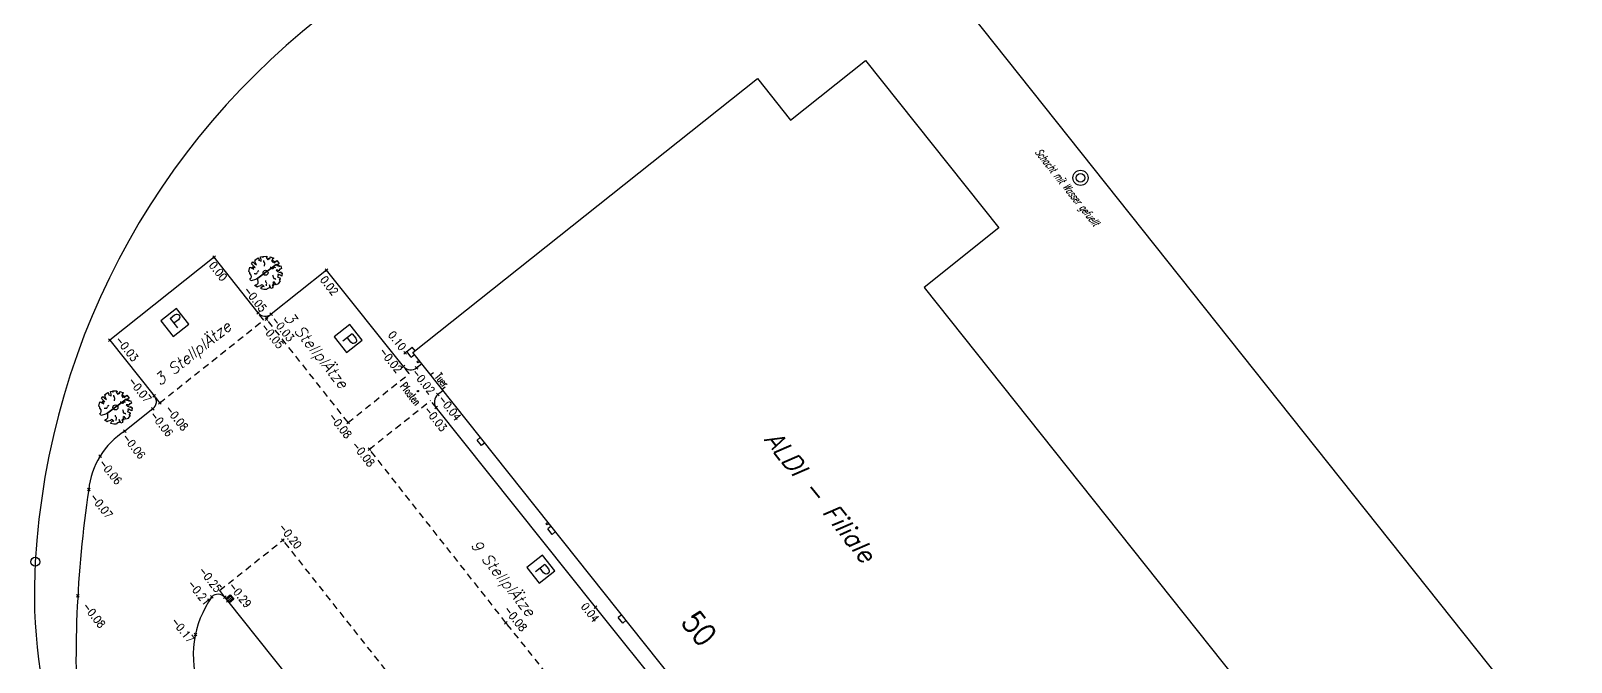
# Model space of a CAD drawing. Extents: x 3463485 to 3463732, y 5485922 to 5486179.
# Drawn here: x 3463547.7 to 3463634.3, y 5486080.2 to 5486115.7 of the extents above; entities that cross this region are included whole.
import ezdxf

# ---------------------------------------------------------------- set-up
doc = ezdxf.new("R2010")
doc.units = 0
doc.linetypes.add('AUSGEZOGEN', pattern=[0])
doc.linetypes.add('GESTRICHELT1', pattern=[0.625, 0.375, -0.25])
for name, color, linetype in [('22', 2, 'AUSGEZOGEN'), ('AUFNAHME_270513', 2, 'AUSGEZOGEN'), ('GEBÄUDE_BESCHRIEB', 2, 'AUSGEZOGEN'), ('GRENZEN_FLURST_NR', 2, 'AUSGEZOGEN')]:
    doc.layers.add(name, color=color, linetype=linetype)
doc.styles.get("Standard").update_dxf_attribs({"font": 'ROMANS'})

msp = doc.modelspace()

# ---------------------------------------------------------------- linework, layer by layer
at = {"layer": '22', "color": 5}
for p, q in [((3463555.85302, 5486100.11064), (3463554.97257, 5486099.41034)), ((3463556.55333, 5486099.23019), (3463555.85302, 5486100.11064)), ((3463554.97257, 5486099.41034), (3463555.67288, 5486098.52988)), ((3463555.67288, 5486098.52988), (3463556.55333, 5486099.23019))]:
    msp.add_line(p, q, dxfattribs=at)
at = {"layer": 'AUFNAHME_270513', "color": 1}
for p, q in [((3463557.98069, 5486103.00908, 0.003), (3463552.11532, 5486098.32209, -0.026)), ((3463557.90569, 5486102.93408), (3463558.05569, 5486103.08408)), ((3463558.05569, 5486102.93408), (3463557.90569, 5486103.08408)), ((3463560.45172, 5486099.86223, -0.045), (3463557.98069, 5486103.00908, 0.003)), ((3463560.07582, 5486102.62353), (3463560.16192, 5486102.73851)), ((3463560.21602, 5486102.49631), (3463560.07582, 5486102.62353)), ((3463560.16192, 5486102.73851), (3463560.24802, 5486102.64904)), ((3463560.27806, 5486102.42774), (3463560.21602, 5486102.49631)), ((3463560.24802, 5486102.64904), (3463560.36652, 5486102.56361)), ((3463560.25764, 5486102.83312), (3463560.44839, 5486102.95955)), ((3463560.30397, 5486102.77402), (3463560.25764, 5486102.83312)), ((3463560.26733, 5486102.7636), (3463560.30397, 5486102.77402)), ((3463560.36652, 5486102.56361), (3463560.26733, 5486102.7636)), ((3463560.44839, 5486102.95955), (3463560.50274, 5486102.87317)), ((3463560.50274, 5486102.87317), (3463560.47316, 5486102.84683)), ((3463560.47316, 5486102.84683), (3463560.51045, 5486102.80818)), ((3463560.51045, 5486102.80818), (3463560.56631, 5486102.82266)), ((3463560.56631, 5486102.82266), (3463560.60632, 5486102.77119)), ((3463560.58422, 5486103.01455), (3463560.67557, 5486103.03848)), ((3463560.63078, 5486102.85928), (3463560.58422, 5486103.01455)), ((3463560.60632, 5486102.77119), (3463560.62947, 5486102.77463)), ((3463560.62947, 5486102.77463), (3463560.63078, 5486102.85928)), ((3463560.67557, 5486103.03848), (3463560.69649, 5486103.00139)), ((3463560.69649, 5486103.00139), (3463560.70239, 5486103.02043)), ((3463560.70239, 5486103.02043), (3463560.72313, 5486102.98358)), ((3463560.72053, 5486103.04672), (3463560.94956, 5486103.05461)), ((3463560.73189, 5486103.01925), (3463560.72053, 5486103.04672)), ((3463560.72313, 5486102.98358), (3463560.73189, 5486103.01925)), ((3463560.96182, 5486103.00451), (3463560.91112, 5486102.99648)), ((3463560.91112, 5486102.99648), (3463560.93951, 5486102.92313)), ((3463560.93951, 5486102.92313), (3463560.99306, 5486102.84874)), ((3463560.94956, 5486103.05461), (3463560.96182, 5486103.00451)), ((3463560.99306, 5486102.84874), (3463561.06591, 5486102.94365)), ((3463561.06591, 5486102.94365), (3463561.10132, 5486102.88619)), ((3463561.10132, 5486102.88619), (3463561.12137, 5486103.02311)), ((3463561.12137, 5486103.02311), (3463561.32752, 5486102.9374)), ((3463561.23891, 5486102.84479), (3463561.20838, 5486102.77216)), ((3463561.20838, 5486102.77216), (3463561.26929, 5486102.75011)), ((3463561.28133, 5486102.80086), (3463561.23891, 5486102.84479)), ((3463561.27916, 5486102.92361), (3463561.25036, 5486102.8904)), ((3463561.25036, 5486102.8904), (3463561.28133, 5486102.80086)), ((3463561.26929, 5486102.75011), (3463561.27252, 5486102.67781)), ((3463561.27252, 5486102.67781), (3463561.33502, 5486102.73219)), ((3463561.32752, 5486102.9374), (3463561.27916, 5486102.92361)), ((3463561.33502, 5486102.73219), (3463561.37443, 5486102.79442)), ((3463561.35672, 5486102.6802), (3463561.5017, 5486102.81081)), ((3463561.39295, 5486102.75113), (3463561.35672, 5486102.6802)), ((3463561.37443, 5486102.79442), (3463561.39295, 5486102.75113)), ((3463561.53541, 5486102.56809), (3463561.47379, 5486102.57929)), ((3463561.47379, 5486102.57929), (3463561.50303, 5486102.56136)), ((3463561.50303, 5486102.56136), (3463561.49458, 5486102.52844)), ((3463561.49458, 5486102.52844), (3463561.64086, 5486102.5222)), ((3463561.5017, 5486102.81081), (3463561.64104, 5486102.64982)), ((3463561.53999, 5486102.60667), (3463561.53541, 5486102.56809)), ((3463561.57813, 5486102.5846), (3463561.53999, 5486102.60667)), ((3463561.64104, 5486102.64982), (3463561.57813, 5486102.5846)), ((3463561.64086, 5486102.5222), (3463561.61465, 5486102.47515)), ((3463561.61465, 5486102.47515), (3463561.72124, 5486102.50722)), ((3463561.72124, 5486102.50722), (3463561.77429, 5486102.3572)), ((3463559.93253, 5486102.19484), (3463559.98344, 5486102.43389)), ((3463559.98756, 5486102.14427), (3463559.93253, 5486102.19484)), ((3463559.98344, 5486102.43389), (3463560.09351, 5486102.37267)), ((3463559.99224, 5486102.07562), (3463559.98756, 5486102.14427)), ((3463559.99171, 5486101.78519), (3463560.05039, 5486101.81741)), ((3463560.05063, 5486101.66), (3463559.99171, 5486101.78519)), ((3463560.06002, 5486101.98728), (3463559.99224, 5486102.07562)), ((3463560.05039, 5486101.81741), (3463560.07044, 5486101.89574)), ((3463560.32958, 5486101.7425), (3463560.05063, 5486101.66)), ((3463560.07044, 5486101.89574), (3463560.06002, 5486101.98728)), ((3463560.09351, 5486102.37267), (3463560.21279, 5486102.32154)), ((3463560.21279, 5486102.32154), (3463560.12488, 5486102.465)), ((3463560.12488, 5486102.465), (3463560.27806, 5486102.42774)), ((3463560.432, 5486101.82396), (3463560.32958, 5486101.7425)), ((3463560.44553, 5486101.54024), (3463560.432, 5486101.82396)), ((3463564.30415, 5486102.27349, 0.019), (3463561.18101, 5486099.79193)), ((3463561.56651, 5486102.27152), (3463561.46692, 5486102.26967)), ((3463561.46692, 5486102.26967), (3463561.541, 5486102.20006)), ((3463561.541, 5486102.20006), (3463561.6877, 5486102.13956)), ((3463561.58671, 5486101.94257), (3463561.54273, 5486101.92256)), ((3463561.54273, 5486101.92256), (3463561.55633, 5486101.87722)), ((3463561.55633, 5486101.87722), (3463561.67472, 5486101.83663)), ((3463561.61256, 5486102.02302), (3463561.56175, 5486102.0163)), ((3463561.56175, 5486102.0163), (3463561.58671, 5486101.94257)), ((3463561.62725, 5486102.23124), (3463561.56651, 5486102.27152)), ((3463561.68865, 5486101.66913), (3463561.57295, 5486101.50376)), ((3463561.68473, 5486101.97935), (3463561.61256, 5486102.02302)), ((3463561.65329, 5486102.32557), (3463561.62725, 5486102.23124)), ((3463561.69274, 5486101.73866), (3463561.63829, 5486101.73653)), ((3463561.63829, 5486101.73653), (3463561.64459, 5486101.70037)), ((3463561.64459, 5486101.70037), (3463561.68865, 5486101.66913)), ((3463561.70896, 5486102.32618), (3463561.65329, 5486102.32557)), ((3463561.67472, 5486101.83663), (3463561.69884, 5486101.79218)), ((3463561.7855, 5486101.93249), (3463561.68473, 5486101.97935)), ((3463561.6877, 5486102.13956), (3463561.72638, 5486102.17407)), ((3463561.69884, 5486101.79218), (3463561.69274, 5486101.73866)), ((3463561.77429, 5486102.3572), (3463561.70896, 5486102.32618)), ((3463561.72638, 5486102.17407), (3463561.74724, 5486102.10706)), ((3463561.74724, 5486102.10706), (3463561.80456, 5486102.11206)), ((3463561.80456, 5486102.11206), (3463561.7855, 5486101.93249)), ((3463564.22915, 5486102.19849), (3463564.37915, 5486102.34849)), ((3463564.37915, 5486102.19849), (3463564.22915, 5486102.34849)), ((3463568.62754, 5486096.84597, -0.015), (3463564.30415, 5486102.27349, 0.019)), ((3463560.26925, 5486101.39861), (3463560.28083, 5486101.43669)), ((3463560.39392, 5486101.31143), (3463560.26925, 5486101.39861)), ((3463560.28083, 5486101.43669), (3463560.35469, 5486101.45052)), ((3463560.35469, 5486101.45052), (3463560.44553, 5486101.54024)), ((3463560.45492, 5486101.3543), (3463560.39392, 5486101.31143)), ((3463560.60738, 5486101.38697), (3463560.45492, 5486101.3543)), ((3463560.62555, 5486101.44884), (3463560.60738, 5486101.38697)), ((3463560.61421, 5486101.218), (3463560.62176, 5486101.29359)), ((3463560.77142, 5486101.18814), (3463560.61421, 5486101.218)), ((3463560.62176, 5486101.29359), (3463560.67216, 5486101.32121)), ((3463560.70753, 5486101.42421), (3463560.62555, 5486101.44884)), ((3463560.67216, 5486101.32121), (3463560.68815, 5486101.36387)), ((3463560.68815, 5486101.36387), (3463560.78298, 5486101.35445)), ((3463560.78298, 5486101.35445), (3463560.70753, 5486101.42421)), ((3463560.93471, 5486101.18569), (3463560.77142, 5486101.18814)), ((3463560.95435, 5486101.22372), (3463560.93471, 5486101.18569)), ((3463561.04383, 5486101.26495), (3463560.95435, 5486101.22372)), ((3463561.1006, 5486101.27516), (3463561.04383, 5486101.26495)), ((3463561.16784, 5486101.2328), (3463561.0849, 5486101.44236)), ((3463561.0849, 5486101.44236), (3463561.1006, 5486101.27516)), ((3463561.27136, 5486101.27489), (3463561.16784, 5486101.2328)), ((3463561.28105, 5486101.44677), (3463561.23587, 5486101.43079)), ((3463561.23587, 5486101.43079), (3463561.3101, 5486101.36318)), ((3463561.3101, 5486101.36318), (3463561.25606, 5486101.3347)), ((3463561.25606, 5486101.3347), (3463561.27136, 5486101.27489)), ((3463561.35762, 5486101.42344), (3463561.28105, 5486101.44677)), ((3463561.30247, 5486101.57985), (3463561.28566, 5486101.54215)), ((3463561.28566, 5486101.54215), (3463561.35762, 5486101.42344)), ((3463561.35997, 5486101.60874), (3463561.30247, 5486101.57985)), ((3463561.46728, 5486101.45265), (3463561.35997, 5486101.60874)), ((3463561.57295, 5486101.50376), (3463561.46728, 5486101.45265)), ((3463560.37672, 5486099.78723), (3463560.52672, 5486099.93723)), ((3463560.52672, 5486099.78723), (3463560.37672, 5486099.93723)), ((3463560.84803, 5486099.44529), (3463560.99803, 5486099.59529)), ((3463560.99803, 5486099.44529), (3463560.84803, 5486099.59529)), ((3463561.10601, 5486099.71693), (3463561.25601, 5486099.86693)), ((3463561.25601, 5486099.71693), (3463561.10601, 5486099.86693)), ((3463552.04032, 5486098.24709), (3463552.19032, 5486098.39709)), ((3463552.19032, 5486098.24709), (3463552.04032, 5486098.39709)), ((3463552.11532, 5486098.32209, -0.026), (3463554.61298, 5486095.20281)), ((3463568.65155, 5486097.5461), (3463568.80155, 5486097.6961)), ((3463568.80155, 5486097.5461), (3463568.65155, 5486097.6961)), ((3463568.80482, 5486097.68335), (3463569.11787, 5486097.93234)), ((3463569.05381, 5486097.3703), (3463568.80482, 5486097.68335)), ((3463569.05381, 5486097.3703), (3463569.24947, 5486097.52592)), ((3463569.27349, 5486097.73669), (3463569.11787, 5486097.93234)), ((3463568.55254, 5486096.77097), (3463568.70254, 5486096.92097)), ((3463568.70254, 5486096.77097), (3463568.55254, 5486096.92097)), ((3463569.28653, 5486096.7044), (3463569.43653, 5486096.8544)), ((3463569.43653, 5486096.7044), (3463569.28653, 5486096.8544)), ((3463569.36153, 5486096.7794, -0.023), (3463569.46092, 5486096.85846)), ((3463569.46092, 5486096.85846), (3463569.65658, 5486097.01408)), ((3463570.15208, 5486096.39111), (3463570.30861, 5486096.51561)), ((3463570.8057, 5486095.56936), (3463570.96223, 5486095.69386)), ((3463551.49386, 5486094.61775), (3463551.54477, 5486094.8568)), ((3463551.54477, 5486094.8568), (3463551.65484, 5486094.79558)), ((3463551.63716, 5486095.04644), (3463551.72325, 5486095.16142)), ((3463551.77735, 5486094.91923), (3463551.63716, 5486095.04644)), ((3463551.65484, 5486094.79558), (3463551.77412, 5486094.74446)), ((3463551.77412, 5486094.74446), (3463551.68622, 5486094.88791)), ((3463551.68622, 5486094.88791), (3463551.83939, 5486094.85065)), ((3463551.72325, 5486095.16142), (3463551.80936, 5486095.07196)), ((3463551.83939, 5486094.85065), (3463551.77735, 5486094.91923)), ((3463551.80936, 5486095.07196), (3463551.92785, 5486094.98652)), ((3463551.81897, 5486095.25603), (3463552.00972, 5486095.38246)), ((3463551.8653, 5486095.19694), (3463551.81897, 5486095.25603)), ((3463551.82867, 5486095.18652), (3463551.8653, 5486095.19694)), ((3463551.92785, 5486094.98652), (3463551.82867, 5486095.18652)), ((3463552.00972, 5486095.38246), (3463552.06407, 5486095.29609)), ((3463552.06407, 5486095.29609), (3463552.03449, 5486095.26975)), ((3463552.03449, 5486095.26975), (3463552.07178, 5486095.23109)), ((3463552.07178, 5486095.23109), (3463552.12764, 5486095.24558)), ((3463552.12764, 5486095.24558), (3463552.16765, 5486095.1941)), ((3463552.14555, 5486095.43746), (3463552.2369, 5486095.46139)), ((3463552.19211, 5486095.28219), (3463552.14555, 5486095.43746)), ((3463552.16765, 5486095.1941), (3463552.1908, 5486095.19755)), ((3463552.1908, 5486095.19755), (3463552.19211, 5486095.28219)), ((3463552.2369, 5486095.46139), (3463552.25782, 5486095.4243)), ((3463552.25782, 5486095.4243), (3463552.26372, 5486095.44334)), ((3463552.26372, 5486095.44334), (3463552.28446, 5486095.4065)), ((3463552.28186, 5486095.46963), (3463552.51089, 5486095.47753)), ((3463552.29322, 5486095.44216), (3463552.28186, 5486095.46963)), ((3463552.28446, 5486095.4065), (3463552.29322, 5486095.44216)), ((3463552.52315, 5486095.42742), (3463552.47245, 5486095.41939)), ((3463552.47245, 5486095.41939), (3463552.50084, 5486095.34604)), ((3463552.50084, 5486095.34604), (3463552.5544, 5486095.27166)), ((3463552.51089, 5486095.47753), (3463552.52315, 5486095.42742)), ((3463552.5544, 5486095.27166), (3463552.62724, 5486095.36656)), ((3463552.62724, 5486095.36656), (3463552.66265, 5486095.3091)), ((3463552.66265, 5486095.3091), (3463552.6827, 5486095.44602)), ((3463552.6827, 5486095.44602), (3463552.88885, 5486095.36031)), ((3463552.80024, 5486095.2677), (3463552.76972, 5486095.19507)), ((3463552.76972, 5486095.19507), (3463552.83063, 5486095.17302)), ((3463552.84267, 5486095.22378), (3463552.80024, 5486095.2677)), ((3463552.84049, 5486095.34652), (3463552.81169, 5486095.31331)), ((3463552.81169, 5486095.31331), (3463552.84267, 5486095.22378)), ((3463552.83063, 5486095.17302), (3463552.83385, 5486095.10072)), ((3463552.83385, 5486095.10072), (3463552.89635, 5486095.15511)), ((3463552.88885, 5486095.36031), (3463552.84049, 5486095.34652)), ((3463552.89635, 5486095.15511), (3463552.93576, 5486095.21734)), ((3463552.91805, 5486095.10312), (3463553.06303, 5486095.23373)), ((3463552.95428, 5486095.17405), (3463552.91805, 5486095.10312)), ((3463552.93576, 5486095.21734), (3463552.95428, 5486095.17405)), ((3463553.09674, 5486094.991), (3463553.03512, 5486095.0022)), ((3463553.03512, 5486095.0022), (3463553.06436, 5486094.98428)), ((3463553.06436, 5486094.98428), (3463553.05591, 5486094.95136)), ((3463553.05591, 5486094.95136), (3463553.2022, 5486094.94511)), ((3463553.06303, 5486095.23373), (3463553.20238, 5486095.07273)), ((3463553.10132, 5486095.02958), (3463553.09674, 5486094.991)), ((3463553.13946, 5486095.00751), (3463553.10132, 5486095.02958)), ((3463553.20238, 5486095.07273), (3463553.13946, 5486095.00751)), ((3463553.2022, 5486094.94511), (3463553.17598, 5486094.89806)), ((3463553.17598, 5486094.89806), (3463553.28257, 5486094.93013)), ((3463553.21462, 5486094.74849), (3463553.18859, 5486094.65415)), ((3463553.27029, 5486094.74909), (3463553.21462, 5486094.74849)), ((3463553.33562, 5486094.78012), (3463553.27029, 5486094.74909)), ((3463553.28257, 5486094.93013), (3463553.33562, 5486094.78012)), ((3463554.53798, 5486095.12781), (3463554.68798, 5486095.27781)), ((3463554.68798, 5486095.12781), (3463554.53798, 5486095.27781)), ((3463554.84138, 5486094.72387), (3463554.99138, 5486094.87387)), ((3463554.99138, 5486094.72387), (3463554.84138, 5486094.87387)), ((3463570.48949, 5486095.18878), (3463570.63949, 5486095.33878)), ((3463570.63949, 5486095.18878), (3463570.48949, 5486095.33878)), ((3463570.66545, 5486095.34408), (3463570.56449, 5486095.26378, -0.037)), ((3463570.86111, 5486095.4997), (3463570.66545, 5486095.34408)), ((3463551.54889, 5486094.56718), (3463551.49386, 5486094.61775)), ((3463551.55358, 5486094.49854), (3463551.54889, 5486094.56718)), ((3463551.55304, 5486094.2081), (3463551.61172, 5486094.24032)), ((3463551.61196, 5486094.08292), (3463551.55304, 5486094.2081)), ((3463551.62135, 5486094.41019), (3463551.55358, 5486094.49854)), ((3463551.61172, 5486094.24032), (3463551.63177, 5486094.31865)), ((3463551.89092, 5486094.16541), (3463551.61196, 5486094.08292)), ((3463551.63177, 5486094.31865), (3463551.62135, 5486094.41019)), ((3463551.83059, 5486093.82152), (3463551.84216, 5486093.85961)), ((3463551.84216, 5486093.85961), (3463551.91602, 5486093.87343)), ((3463551.99333, 5486094.24687), (3463551.89092, 5486094.16541)), ((3463551.91602, 5486093.87343), (3463552.00687, 5486093.96316)), ((3463552.00687, 5486093.96316), (3463551.99333, 5486094.24687)), ((3463552.18688, 5486093.87175), (3463552.16871, 5486093.80988)), ((3463552.26886, 5486093.84712), (3463552.18688, 5486093.87175)), ((3463552.34432, 5486093.77736), (3463552.26886, 5486093.84712)), ((3463552.72917, 5486093.65571), (3463552.64623, 5486093.86527)), ((3463552.64623, 5486093.86527), (3463552.66193, 5486093.69807)), ((3463552.84238, 5486093.86968), (3463552.7972, 5486093.8537)), ((3463552.7972, 5486093.8537), (3463552.87143, 5486093.7861)), ((3463552.91895, 5486093.84636), (3463552.84238, 5486093.86968)), ((3463552.8638, 5486094.00276), (3463552.84699, 5486093.96506)), ((3463552.84699, 5486093.96506), (3463552.91895, 5486093.84636)), ((3463552.9213, 5486094.03166), (3463552.8638, 5486094.00276)), ((3463553.02862, 5486093.87556), (3463552.9213, 5486094.03166)), ((3463554.53891, 5486094.46541, -0.058), (3463552.95754, 5486093.21016, -0.062)), ((3463553.12784, 5486094.69444), (3463553.02825, 5486094.69258)), ((3463553.02825, 5486094.69258), (3463553.10233, 5486094.62298)), ((3463553.13428, 5486093.92667), (3463553.02862, 5486093.87556)), ((3463553.10233, 5486094.62298), (3463553.24903, 5486094.56247)), ((3463553.14804, 5486094.36548), (3463553.10406, 5486094.34547)), ((3463553.10406, 5486094.34547), (3463553.11766, 5486094.30014)), ((3463553.11766, 5486094.30014), (3463553.23605, 5486094.25954)), ((3463553.17389, 5486094.44594), (3463553.12308, 5486094.43922)), ((3463553.12308, 5486094.43922), (3463553.14804, 5486094.36548)), ((3463553.18859, 5486094.65415), (3463553.12784, 5486094.69444)), ((3463553.24998, 5486094.09204), (3463553.13428, 5486093.92667)), ((3463553.24606, 5486094.40227), (3463553.17389, 5486094.44594)), ((3463553.25408, 5486094.16158), (3463553.19962, 5486094.15944)), ((3463553.19962, 5486094.15944), (3463553.20593, 5486094.12328)), ((3463553.20593, 5486094.12328), (3463553.24998, 5486094.09204)), ((3463553.23605, 5486094.25954), (3463553.26017, 5486094.21509)), ((3463553.34683, 5486094.3554), (3463553.24606, 5486094.40227)), ((3463553.24903, 5486094.56247), (3463553.28771, 5486094.59699)), ((3463553.26017, 5486094.21509), (3463553.25408, 5486094.16158)), ((3463553.28771, 5486094.59699), (3463553.30857, 5486094.52997)), ((3463553.30857, 5486094.52997), (3463553.36589, 5486094.53497)), ((3463553.36589, 5486094.53497), (3463553.34683, 5486094.3554)), ((3463554.46391, 5486094.39041), (3463554.61391, 5486094.54041)), ((3463554.61391, 5486094.39041), (3463554.46391, 5486094.54041)), ((3463570.39404, 5486094.45737), (3463570.54404, 5486094.60737)), ((3463570.54404, 5486094.45737), (3463570.39404, 5486094.60737)), ((3463579.41979, 5486083.30321), (3463570.46904, 5486094.53237, -0.031)), ((3463551.95525, 5486093.73434), (3463551.83059, 5486093.82152)), ((3463552.01626, 5486093.77722), (3463551.95525, 5486093.73434)), ((3463552.16871, 5486093.80988), (3463552.01626, 5486093.77722)), ((3463552.17554, 5486093.64091), (3463552.18309, 5486093.7165)), ((3463552.33276, 5486093.61106), (3463552.17554, 5486093.64091)), ((3463552.18309, 5486093.7165), (3463552.2335, 5486093.74412)), ((3463552.2335, 5486093.74412), (3463552.24948, 5486093.78678)), ((3463552.24948, 5486093.78678), (3463552.34432, 5486093.77736)), ((3463552.49605, 5486093.6086), (3463552.33276, 5486093.61106)), ((3463552.51568, 5486093.64663), (3463552.49605, 5486093.6086)), ((3463552.60517, 5486093.68786), (3463552.51568, 5486093.64663)), ((3463552.66193, 5486093.69807), (3463552.60517, 5486093.68786)), ((3463552.83269, 5486093.6978), (3463552.72917, 5486093.65571)), ((3463552.87143, 5486093.7861), (3463552.81739, 5486093.75761)), ((3463552.81739, 5486093.75761), (3463552.83269, 5486093.6978)), ((3463552.88254, 5486093.13516), (3463553.03254, 5486093.28516)), ((3463553.03254, 5486093.13516), (3463552.88254, 5486093.28516)), ((3463565.4361, 5486093.61753), (3463565.5861, 5486093.76753)), ((3463565.5861, 5486093.61753), (3463565.4361, 5486093.76753)), ((3463566.63053, 5486092.12067), (3463566.78053, 5486092.27067)), ((3463566.78053, 5486092.12067), (3463566.63053, 5486092.27067)), ((3463572.95704, 5486092.8646), (3463572.76138, 5486092.70898)), ((3463573.01038, 5486092.39593), (3463572.76138, 5486092.70898)), ((3463573.20604, 5486092.55155), (3463573.01038, 5486092.39593)), ((3463551.48782, 5486091.71915), (3463551.63782, 5486091.86915)), ((3463551.63782, 5486091.71915), (3463551.48782, 5486091.86915)), ((3463550.85176, 5486089.84732), (3463551.00176, 5486089.99732)), ((3463551.00176, 5486089.84732), (3463550.85176, 5486089.99732)), ((3463576.93229, 5486087.86676), (3463576.73663, 5486087.71114)), ((3463561.77097, 5486087.00449), (3463561.92097, 5486087.15449)), ((3463561.92097, 5486087.00449), (3463561.77097, 5486087.15449)), ((3463576.98563, 5486087.39809), (3463576.73663, 5486087.71114)), ((3463577.18128, 5486087.55371), (3463576.98563, 5486087.39809)), ((3463550.23897, 5486083.87069), (3463550.38897, 5486084.02069)), ((3463550.38897, 5486083.87069), (3463550.23897, 5486084.02069)), ((3463557.77095, 5486083.81652), (3463557.92095, 5486083.96652)), ((3463557.92095, 5486083.81652), (3463557.77095, 5486083.96652)), ((3463558.50051, 5486083.78605), (3463558.65051, 5486083.93605)), ((3463558.65051, 5486083.78605), (3463558.50051, 5486083.93605)), ((3463558.7477, 5486083.66706), (3463558.57551, 5486083.86105)), ((3463558.64397, 5486083.78392), (3463558.87769, 5486083.99136)), ((3463558.7477, 5486083.66706), (3463558.64397, 5486083.78392)), ((3463558.6727, 5486083.59206), (3463558.8227, 5486083.74206)), ((3463558.8227, 5486083.59206), (3463558.6727, 5486083.74206)), ((3463558.92955, 5486083.93294), (3463558.69583, 5486083.72549)), ((3463558.98141, 5486083.87451), (3463558.7477, 5486083.66706)), ((3463568.02392, 5486071.99658), (3463558.7477, 5486083.66706)), ((3463558.7477, 5486083.66706), (3463558.85142, 5486083.5502)), ((3463559.03327, 5486083.81608), (3463558.79956, 5486083.60863)), ((3463559.08513, 5486083.75765), (3463558.85142, 5486083.5502)), ((3463558.87769, 5486083.99136), (3463559.08513, 5486083.75765)), ((3463579.34479, 5486083.22821), (3463579.49479, 5486083.37821)), ((3463579.49479, 5486083.22821), (3463579.34479, 5486083.37821)), ((3463584.04283, 5486077.52627, 0.036), (3463579.41979, 5486083.30321)), ((3463580.89944, 5486082.87909), (3463580.70378, 5486082.72347)), ((3463580.95278, 5486082.41042), (3463580.70378, 5486082.72347)), ((3463556.85398, 5486081.6842), (3463557.00398, 5486081.8342)), ((3463557.00398, 5486081.6842), (3463556.85398, 5486081.8342)), ((3463574.31195, 5486082.35563), (3463574.46195, 5486082.50563)), ((3463574.46195, 5486082.35563), (3463574.31195, 5486082.50563)), ((3463581.14843, 5486082.56604), (3463580.95278, 5486082.41042))]:
    msp.add_line(p, q, dxfattribs=at)
at = {"layer": 'AUFNAHME_270513', "color": 15}
for p, q in [((3463560.07582, 5486102.62353), (3463560.16192, 5486102.73851)), ((3463560.21602, 5486102.49631), (3463560.07582, 5486102.62353)), ((3463560.16192, 5486102.73851), (3463560.24802, 5486102.64904)), ((3463560.27806, 5486102.42774), (3463560.21602, 5486102.49631)), ((3463560.24802, 5486102.64904), (3463560.36652, 5486102.56361)), ((3463560.25764, 5486102.83312), (3463560.44839, 5486102.95955)), ((3463560.30397, 5486102.77402), (3463560.25764, 5486102.83312)), ((3463560.26733, 5486102.7636), (3463560.30397, 5486102.77402)), ((3463560.36652, 5486102.56361), (3463560.26733, 5486102.7636)), ((3463561.47379, 5486102.57929), (3463560.432, 5486101.82396)), ((3463560.432, 5486101.82396), (3463561.47379, 5486102.57929)), ((3463560.44839, 5486102.95955), (3463560.50274, 5486102.87317)), ((3463560.50274, 5486102.87317), (3463560.47316, 5486102.84683)), ((3463560.47316, 5486102.84683), (3463560.51045, 5486102.80818)), ((3463560.51045, 5486102.80818), (3463560.56631, 5486102.82266)), ((3463560.56631, 5486102.82266), (3463560.60632, 5486102.77119)), ((3463560.58422, 5486103.01455), (3463560.67557, 5486103.03848)), ((3463560.63078, 5486102.85928), (3463560.58422, 5486103.01455)), ((3463560.60632, 5486102.77119), (3463560.62947, 5486102.77463)), ((3463560.62947, 5486102.77463), (3463560.63078, 5486102.85928)), ((3463560.67557, 5486103.03848), (3463560.69649, 5486103.00139)), ((3463560.69649, 5486103.00139), (3463560.70239, 5486103.02043)), ((3463560.70239, 5486103.02043), (3463560.72313, 5486102.98358)), ((3463560.72053, 5486103.04672), (3463560.94956, 5486103.05461)), ((3463560.73189, 5486103.01925), (3463560.72053, 5486103.04672)), ((3463560.72313, 5486102.98358), (3463560.73189, 5486103.01925)), ((3463560.96182, 5486103.00451), (3463560.91112, 5486102.99648)), ((3463560.91112, 5486102.99648), (3463560.93951, 5486102.92313)), ((3463560.93951, 5486102.92313), (3463560.99306, 5486102.84874)), ((3463560.94956, 5486103.05461), (3463560.96182, 5486103.00451)), ((3463560.99306, 5486102.84874), (3463561.06591, 5486102.94365)), ((3463561.06591, 5486102.94365), (3463561.10132, 5486102.88619)), ((3463561.10132, 5486102.88619), (3463561.12137, 5486103.02311)), ((3463561.12137, 5486103.02311), (3463561.32752, 5486102.9374)), ((3463561.23891, 5486102.84479), (3463561.20838, 5486102.77216)), ((3463561.20838, 5486102.77216), (3463561.26929, 5486102.75011)), ((3463561.28133, 5486102.80086), (3463561.23891, 5486102.84479)), ((3463561.27916, 5486102.92361), (3463561.25036, 5486102.8904)), ((3463561.25036, 5486102.8904), (3463561.28133, 5486102.80086)), ((3463561.26929, 5486102.75011), (3463561.27252, 5486102.67781)), ((3463561.27252, 5486102.67781), (3463561.33502, 5486102.73219)), ((3463561.32752, 5486102.9374), (3463561.27916, 5486102.92361)), ((3463561.33502, 5486102.73219), (3463561.37443, 5486102.79442)), ((3463561.35672, 5486102.6802), (3463561.5017, 5486102.81081)), ((3463561.39295, 5486102.75113), (3463561.35672, 5486102.6802)), ((3463561.37443, 5486102.79442), (3463561.39295, 5486102.75113)), ((3463561.53541, 5486102.56809), (3463561.47379, 5486102.57929)), ((3463561.47379, 5486102.57929), (3463561.50303, 5486102.56136)), ((3463561.50303, 5486102.56136), (3463561.49458, 5486102.52844)), ((3463561.49458, 5486102.52844), (3463561.64086, 5486102.5222)), ((3463561.5017, 5486102.81081), (3463561.64104, 5486102.64982)), ((3463561.53999, 5486102.60667), (3463561.53541, 5486102.56809)), ((3463561.57813, 5486102.5846), (3463561.53999, 5486102.60667)), ((3463561.64104, 5486102.64982), (3463561.57813, 5486102.5846)), ((3463561.64086, 5486102.5222), (3463561.61465, 5486102.47515)), ((3463561.61465, 5486102.47515), (3463561.72124, 5486102.50722)), ((3463561.72124, 5486102.50722), (3463561.77429, 5486102.3572)), ((3463559.93253, 5486102.19484), (3463559.98344, 5486102.43389)), ((3463559.98756, 5486102.14427), (3463559.93253, 5486102.19484)), ((3463559.98344, 5486102.43389), (3463560.09351, 5486102.37267)), ((3463559.99224, 5486102.07562), (3463559.98756, 5486102.14427)), ((3463559.99171, 5486101.78519), (3463560.05039, 5486101.81741)), ((3463560.05063, 5486101.66), (3463559.99171, 5486101.78519)), ((3463560.06002, 5486101.98728), (3463559.99224, 5486102.07562)), ((3463560.05039, 5486101.81741), (3463560.07044, 5486101.89574)), ((3463560.32958, 5486101.7425), (3463560.05063, 5486101.66)), ((3463560.07044, 5486101.89574), (3463560.06002, 5486101.98728)), ((3463560.09351, 5486102.37267), (3463560.21279, 5486102.32154)), ((3463560.21279, 5486102.32154), (3463560.12488, 5486102.465)), ((3463560.12488, 5486102.465), (3463560.27806, 5486102.42774)), ((3463560.432, 5486101.82396), (3463560.32958, 5486101.7425)), ((3463560.44553, 5486101.54024), (3463560.432, 5486101.82396)), ((3463561.56651, 5486102.27152), (3463561.46692, 5486102.26967)), ((3463561.46692, 5486102.26967), (3463561.541, 5486102.20006)), ((3463561.541, 5486102.20006), (3463561.6877, 5486102.13956)), ((3463561.58671, 5486101.94257), (3463561.54273, 5486101.92256)), ((3463561.54273, 5486101.92256), (3463561.55633, 5486101.87722)), ((3463561.55633, 5486101.87722), (3463561.67472, 5486101.83663)), ((3463561.61256, 5486102.02302), (3463561.56175, 5486102.0163)), ((3463561.56175, 5486102.0163), (3463561.58671, 5486101.94257)), ((3463561.62725, 5486102.23124), (3463561.56651, 5486102.27152)), ((3463561.68865, 5486101.66913), (3463561.57295, 5486101.50376)), ((3463561.68473, 5486101.97935), (3463561.61256, 5486102.02302)), ((3463561.65329, 5486102.32557), (3463561.62725, 5486102.23124)), ((3463561.69274, 5486101.73866), (3463561.63829, 5486101.73653)), ((3463561.63829, 5486101.73653), (3463561.64459, 5486101.70037)), ((3463561.64459, 5486101.70037), (3463561.68865, 5486101.66913)), ((3463561.70896, 5486102.32618), (3463561.65329, 5486102.32557)), ((3463561.67472, 5486101.83663), (3463561.69884, 5486101.79218)), ((3463561.7855, 5486101.93249), (3463561.68473, 5486101.97935)), ((3463561.6877, 5486102.13956), (3463561.72638, 5486102.17407)), ((3463561.69884, 5486101.79218), (3463561.69274, 5486101.73866)), ((3463561.77429, 5486102.3572), (3463561.70896, 5486102.32618)), ((3463561.72638, 5486102.17407), (3463561.74724, 5486102.10706)), ((3463561.74724, 5486102.10706), (3463561.80456, 5486102.11206)), ((3463561.80456, 5486102.11206), (3463561.7855, 5486101.93249)), ((3463560.26925, 5486101.39861), (3463560.28083, 5486101.43669)), ((3463560.39392, 5486101.31143), (3463560.26925, 5486101.39861)), ((3463560.28083, 5486101.43669), (3463560.35469, 5486101.45052)), ((3463560.35469, 5486101.45052), (3463560.44553, 5486101.54024)), ((3463560.45492, 5486101.3543), (3463560.39392, 5486101.31143)), ((3463560.60738, 5486101.38697), (3463560.45492, 5486101.3543)), ((3463560.62555, 5486101.44884), (3463560.60738, 5486101.38697)), ((3463560.61421, 5486101.218), (3463560.62176, 5486101.29359)), ((3463560.77142, 5486101.18814), (3463560.61421, 5486101.218)), ((3463560.62176, 5486101.29359), (3463560.67216, 5486101.32121)), ((3463560.70753, 5486101.42421), (3463560.62555, 5486101.44884)), ((3463560.67216, 5486101.32121), (3463560.68815, 5486101.36387)), ((3463560.68815, 5486101.36387), (3463560.78298, 5486101.35445)), ((3463560.78298, 5486101.35445), (3463560.70753, 5486101.42421)), ((3463560.93471, 5486101.18569), (3463560.77142, 5486101.18814)), ((3463560.95435, 5486101.22372), (3463560.93471, 5486101.18569)), ((3463561.04383, 5486101.26495), (3463560.95435, 5486101.22372)), ((3463561.1006, 5486101.27516), (3463561.04383, 5486101.26495)), ((3463561.16784, 5486101.2328), (3463561.0849, 5486101.44236)), ((3463561.0849, 5486101.44236), (3463561.1006, 5486101.27516)), ((3463561.27136, 5486101.27489), (3463561.16784, 5486101.2328)), ((3463561.28105, 5486101.44677), (3463561.23587, 5486101.43079)), ((3463561.23587, 5486101.43079), (3463561.3101, 5486101.36318)), ((3463561.3101, 5486101.36318), (3463561.25606, 5486101.3347)), ((3463561.25606, 5486101.3347), (3463561.27136, 5486101.27489)), ((3463561.35762, 5486101.42344), (3463561.28105, 5486101.44677)), ((3463561.30247, 5486101.57985), (3463561.28566, 5486101.54215)), ((3463561.28566, 5486101.54215), (3463561.35762, 5486101.42344)), ((3463561.35997, 5486101.60874), (3463561.30247, 5486101.57985)), ((3463561.46728, 5486101.45265), (3463561.35997, 5486101.60874)), ((3463561.57295, 5486101.50376), (3463561.46728, 5486101.45265)), ((3463551.49386, 5486094.61775), (3463551.54477, 5486094.8568)), ((3463551.54477, 5486094.8568), (3463551.65484, 5486094.79558)), ((3463551.63716, 5486095.04644), (3463551.72325, 5486095.16142)), ((3463551.77735, 5486094.91923), (3463551.63716, 5486095.04644)), ((3463551.65484, 5486094.79558), (3463551.77412, 5486094.74446)), ((3463551.77412, 5486094.74446), (3463551.68622, 5486094.88791)), ((3463551.68622, 5486094.88791), (3463551.83939, 5486094.85065)), ((3463551.72325, 5486095.16142), (3463551.80936, 5486095.07196)), ((3463551.83939, 5486094.85065), (3463551.77735, 5486094.91923)), ((3463551.80936, 5486095.07196), (3463551.92785, 5486094.98652)), ((3463551.81897, 5486095.25603), (3463552.00972, 5486095.38246)), ((3463551.8653, 5486095.19694), (3463551.81897, 5486095.25603)), ((3463551.82867, 5486095.18652), (3463551.8653, 5486095.19694)), ((3463551.92785, 5486094.98652), (3463551.82867, 5486095.18652)), ((3463553.03512, 5486095.0022), (3463551.99333, 5486094.24687)), ((3463551.99333, 5486094.24687), (3463553.03512, 5486095.0022)), ((3463552.00972, 5486095.38246), (3463552.06407, 5486095.29609)), ((3463552.06407, 5486095.29609), (3463552.03449, 5486095.26975)), ((3463552.03449, 5486095.26975), (3463552.07178, 5486095.23109)), ((3463552.07178, 5486095.23109), (3463552.12764, 5486095.24558)), ((3463552.12764, 5486095.24558), (3463552.16765, 5486095.1941)), ((3463552.14555, 5486095.43746), (3463552.2369, 5486095.46139)), ((3463552.19211, 5486095.28219), (3463552.14555, 5486095.43746)), ((3463552.16765, 5486095.1941), (3463552.1908, 5486095.19755)), ((3463552.1908, 5486095.19755), (3463552.19211, 5486095.28219)), ((3463552.2369, 5486095.46139), (3463552.25782, 5486095.4243)), ((3463552.25782, 5486095.4243), (3463552.26372, 5486095.44334)), ((3463552.26372, 5486095.44334), (3463552.28446, 5486095.4065)), ((3463552.28186, 5486095.46963), (3463552.51089, 5486095.47753)), ((3463552.29322, 5486095.44216), (3463552.28186, 5486095.46963)), ((3463552.28446, 5486095.4065), (3463552.29322, 5486095.44216)), ((3463552.52315, 5486095.42742), (3463552.47245, 5486095.41939)), ((3463552.47245, 5486095.41939), (3463552.50084, 5486095.34604)), ((3463552.50084, 5486095.34604), (3463552.5544, 5486095.27166)), ((3463552.51089, 5486095.47753), (3463552.52315, 5486095.42742)), ((3463552.5544, 5486095.27166), (3463552.62724, 5486095.36656)), ((3463552.62724, 5486095.36656), (3463552.66265, 5486095.3091)), ((3463552.66265, 5486095.3091), (3463552.6827, 5486095.44602)), ((3463552.6827, 5486095.44602), (3463552.88885, 5486095.36031)), ((3463552.80024, 5486095.2677), (3463552.76972, 5486095.19507)), ((3463552.76972, 5486095.19507), (3463552.83063, 5486095.17302)), ((3463552.84267, 5486095.22378), (3463552.80024, 5486095.2677)), ((3463552.84049, 5486095.34652), (3463552.81169, 5486095.31331)), ((3463552.81169, 5486095.31331), (3463552.84267, 5486095.22378)), ((3463552.83063, 5486095.17302), (3463552.83385, 5486095.10072)), ((3463552.83385, 5486095.10072), (3463552.89635, 5486095.15511)), ((3463552.88885, 5486095.36031), (3463552.84049, 5486095.34652)), ((3463552.89635, 5486095.15511), (3463552.93576, 5486095.21734)), ((3463552.91805, 5486095.10312), (3463553.06303, 5486095.23373)), ((3463552.95428, 5486095.17405), (3463552.91805, 5486095.10312)), ((3463552.93576, 5486095.21734), (3463552.95428, 5486095.17405)), ((3463553.09674, 5486094.991), (3463553.03512, 5486095.0022)), ((3463553.03512, 5486095.0022), (3463553.06436, 5486094.98428)), ((3463553.06436, 5486094.98428), (3463553.05591, 5486094.95136)), ((3463553.05591, 5486094.95136), (3463553.2022, 5486094.94511)), ((3463553.06303, 5486095.23373), (3463553.20238, 5486095.07273)), ((3463553.10132, 5486095.02958), (3463553.09674, 5486094.991)), ((3463553.13946, 5486095.00751), (3463553.10132, 5486095.02958)), ((3463553.20238, 5486095.07273), (3463553.13946, 5486095.00751)), ((3463553.2022, 5486094.94511), (3463553.17598, 5486094.89806)), ((3463553.17598, 5486094.89806), (3463553.28257, 5486094.93013)), ((3463553.21462, 5486094.74849), (3463553.18859, 5486094.65415)), ((3463553.27029, 5486094.74909), (3463553.21462, 5486094.74849)), ((3463553.33562, 5486094.78012), (3463553.27029, 5486094.74909)), ((3463553.28257, 5486094.93013), (3463553.33562, 5486094.78012)), ((3463551.54889, 5486094.56718), (3463551.49386, 5486094.61775)), ((3463551.55358, 5486094.49854), (3463551.54889, 5486094.56718)), ((3463551.55304, 5486094.2081), (3463551.61172, 5486094.24032)), ((3463551.61196, 5486094.08292), (3463551.55304, 5486094.2081)), ((3463551.62135, 5486094.41019), (3463551.55358, 5486094.49854)), ((3463551.61172, 5486094.24032), (3463551.63177, 5486094.31865)), ((3463551.89092, 5486094.16541), (3463551.61196, 5486094.08292)), ((3463551.63177, 5486094.31865), (3463551.62135, 5486094.41019)), ((3463551.83059, 5486093.82152), (3463551.84216, 5486093.85961)), ((3463551.84216, 5486093.85961), (3463551.91602, 5486093.87343)), ((3463551.99333, 5486094.24687), (3463551.89092, 5486094.16541)), ((3463551.91602, 5486093.87343), (3463552.00687, 5486093.96316)), ((3463552.00687, 5486093.96316), (3463551.99333, 5486094.24687)), ((3463552.18688, 5486093.87175), (3463552.16871, 5486093.80988)), ((3463552.26886, 5486093.84712), (3463552.18688, 5486093.87175)), ((3463552.34432, 5486093.77736), (3463552.26886, 5486093.84712)), ((3463552.72917, 5486093.65571), (3463552.64623, 5486093.86527)), ((3463552.64623, 5486093.86527), (3463552.66193, 5486093.69807)), ((3463552.84238, 5486093.86968), (3463552.7972, 5486093.8537)), ((3463552.7972, 5486093.8537), (3463552.87143, 5486093.7861)), ((3463552.91895, 5486093.84636), (3463552.84238, 5486093.86968)), ((3463552.8638, 5486094.00276), (3463552.84699, 5486093.96506)), ((3463552.84699, 5486093.96506), (3463552.91895, 5486093.84636)), ((3463552.9213, 5486094.03166), (3463552.8638, 5486094.00276)), ((3463553.02862, 5486093.87556), (3463552.9213, 5486094.03166)), ((3463553.12784, 5486094.69444), (3463553.02825, 5486094.69258)), ((3463553.02825, 5486094.69258), (3463553.10233, 5486094.62298)), ((3463553.13428, 5486093.92667), (3463553.02862, 5486093.87556)), ((3463553.10233, 5486094.62298), (3463553.24903, 5486094.56247)), ((3463553.14804, 5486094.36548), (3463553.10406, 5486094.34547)), ((3463553.10406, 5486094.34547), (3463553.11766, 5486094.30014)), ((3463553.11766, 5486094.30014), (3463553.23605, 5486094.25954)), ((3463553.17389, 5486094.44594), (3463553.12308, 5486094.43922)), ((3463553.12308, 5486094.43922), (3463553.14804, 5486094.36548)), ((3463553.18859, 5486094.65415), (3463553.12784, 5486094.69444)), ((3463553.24998, 5486094.09204), (3463553.13428, 5486093.92667)), ((3463553.24606, 5486094.40227), (3463553.17389, 5486094.44594)), ((3463553.25408, 5486094.16158), (3463553.19962, 5486094.15944)), ((3463553.19962, 5486094.15944), (3463553.20593, 5486094.12328)), ((3463553.20593, 5486094.12328), (3463553.24998, 5486094.09204)), ((3463553.23605, 5486094.25954), (3463553.26017, 5486094.21509)), ((3463553.34683, 5486094.3554), (3463553.24606, 5486094.40227)), ((3463553.24903, 5486094.56247), (3463553.28771, 5486094.59699)), ((3463553.26017, 5486094.21509), (3463553.25408, 5486094.16158)), ((3463553.28771, 5486094.59699), (3463553.30857, 5486094.52997)), ((3463553.30857, 5486094.52997), (3463553.36589, 5486094.53497)), ((3463553.36589, 5486094.53497), (3463553.34683, 5486094.3554)), ((3463551.95525, 5486093.73434), (3463551.83059, 5486093.82152)), ((3463552.01626, 5486093.77722), (3463551.95525, 5486093.73434)), ((3463552.16871, 5486093.80988), (3463552.01626, 5486093.77722)), ((3463552.17554, 5486093.64091), (3463552.18309, 5486093.7165)), ((3463552.33276, 5486093.61106), (3463552.17554, 5486093.64091)), ((3463552.18309, 5486093.7165), (3463552.2335, 5486093.74412)), ((3463552.2335, 5486093.74412), (3463552.24948, 5486093.78678)), ((3463552.24948, 5486093.78678), (3463552.34432, 5486093.77736)), ((3463552.49605, 5486093.6086), (3463552.33276, 5486093.61106)), ((3463552.51568, 5486093.64663), (3463552.49605, 5486093.6086)), ((3463552.60517, 5486093.68786), (3463552.51568, 5486093.64663)), ((3463552.66193, 5486093.69807), (3463552.60517, 5486093.68786)), ((3463552.83269, 5486093.6978), (3463552.72917, 5486093.65571)), ((3463552.87143, 5486093.7861), (3463552.81739, 5486093.75761)), ((3463552.81739, 5486093.75761), (3463552.83269, 5486093.6978))]:
    msp.add_line(p, q, dxfattribs=at)
at = {"layer": 'AUFNAHME_270513', "color": 1, "linetype": 'GESTRICHELT1'}
for p, q in [((3463554.91638, 5486094.79887, -0.083), (3463560.76607, 5486099.46191)), ((3463560.76607, 5486099.46191), (3463560.45172, 5486099.86223, -0.045)), ((3463560.89074, 5486099.56129), (3463561.18101, 5486099.79193, -0.031)), ((3463565.5111, 5486093.69253, -0.082), (3463560.89074, 5486099.56129)), ((3463565.5111, 5486093.69253, -0.082), (3463568.94596, 5486096.44624)), ((3463568.94596, 5486096.44624), (3463568.62754, 5486096.84597, -0.015)), ((3463554.91638, 5486094.79887, -0.083), (3463554.61298, 5486095.20281, -0.069)), ((3463566.70553, 5486092.19567, -0.082), (3463570.14921, 5486094.93361)), ((3463570.46904, 5486094.53237, -0.031), (3463570.14921, 5486094.93361)), ((3463574.38695, 5486082.43063, -0.076), (3463566.70553, 5486092.19567, -0.082)), ((3463558.28877, 5486084.24444), (3463561.84597, 5486087.07949)), ((3463571.10865, 5486075.37141, -0.183), (3463561.84597, 5486087.07949)), ((3463558.28877, 5486084.24444), (3463558.57551, 5486083.86105, -0.245)), ((3463580.54535, 5486074.71373), (3463574.38695, 5486082.43063))]:
    msp.add_line(p, q, dxfattribs=at)
at = {"layer": 'AUFNAHME_270513', "color": 5}
for p, q in [((3463565.60302, 5486099.21481), (3463564.72257, 5486098.5145)), ((3463566.30333, 5486098.33436), (3463565.60302, 5486099.21481)), ((3463564.72257, 5486098.5145), (3463565.42288, 5486097.63405)), ((3463565.42288, 5486097.63405), (3463566.30333, 5486098.33436)), ((3463576.43636, 5486086.23564), (3463575.5559, 5486085.53534)), ((3463577.13666, 5486085.35519), (3463576.43636, 5486086.23564)), ((3463575.5559, 5486085.53534), (3463576.25621, 5486084.65488)), ((3463576.25621, 5486084.65488), (3463577.13666, 5486085.35519))]:
    msp.add_line(p, q, dxfattribs=at)
at = {"layer": 'AUFNAHME_270513'}
for radius in [0.425, 0.25]:
    msp.add_circle((3463606.69215, 5486107.46407), radius, dxfattribs=at)
at = {"layer": 'AUFNAHME_270513', "color": 1}
for centre, radius in [((3463560.8671, 5486102.12075), 0.14063), ((3463569.45755, 5486097.10366), 0.055), ((3463569.43216, 5486095.46328), 0.04), ((3463552.42843, 5486094.54366), 0.14063), ((3463576.70462, 5486087.99234), 0.055)]:
    msp.add_circle(centre, radius, dxfattribs=at)
for centre, radius, start, end in [((3463560.84477, 5486102.77873), 0.08734, 161.55768, 235.88964), ((3463560.86995, 5486102.51956), 0.07552, 137.68509, 196.06512), ((3463560.74419, 5486102.63023), 0.09202, 319.44502, 55.88964), ((3463560.2896, 5486101.97863), 0.09375, 80.7416, 127.0099), ((3463560.32415, 5486102.16365), 0.09452, 258.11579, 351.21913), ((3463560.51033, 5486102.13571), 0.09375, 99.16027, 171.7165), ((3463560.94745, 5486101.66261), 0.09375, 162.15991, 234.71676), ((3463561.12753, 5486102.32796), 0.09375, 44.74176, 91.01027), ((3463561.26418, 5486102.45513), 0.09301, 221.1251, 316.20995), ((3463561.20411, 5486101.92311), 0.09375, 350.74172, 37.01034), ((3463561.38427, 5486101.8852), 0.09055, 165.39908, 263.9352), ((3463561.39843, 5486102.32531), 0.09375, 63.16048, 135.71694), ((3463561.3612, 5486101.70238), 0.09375, 9.16057, 81.71703), ((3463560.84407, 5486101.51022), 0.09043, 318.31071, 57.0227), ((3463560.9872, 5486101.39462), 0.09375, 143.74142, 190.00966), ((3463560.8515, 5486100.19162, -0.045), 0.518, 219.4852, 309.50249), ((3463569.0278, 5486097.17949, -0.015), 0.521, 219.8027, 309.8331), ((3463552.4061, 5486095.20164), 0.08734, 161.55768, 235.88964), ((3463552.43128, 5486094.94248), 0.07552, 137.68509, 196.06512), ((3463552.30552, 5486095.05314), 0.09202, 319.44502, 55.88964), ((3463552.68886, 5486094.75088), 0.09375, 44.74176, 91.01027), ((3463552.82551, 5486094.87804), 0.09301, 221.1251, 316.20995), ((3463552.95977, 5486094.74822), 0.09375, 63.16048, 135.71694), ((3463554.20731, 5486094.87114, -0.058), 0.524, 309.2587, 39.26893), ((3463570.88307, 5486094.85027, -0.037), 0.522, 127.61193, 217.51741), ((3463551.85093, 5486094.40154), 0.09375, 80.7416, 127.0099), ((3463551.88548, 5486094.58656), 0.09452, 258.11579, 351.21913), ((3463552.07166, 5486094.55862), 0.09375, 99.16027, 171.7165), ((3463552.50878, 5486094.08552), 0.09375, 162.15991, 234.71676), ((3463552.4054, 5486093.93313), 0.09043, 318.31071, 57.0227), ((3463552.54854, 5486093.81753), 0.09375, 143.74142, 190.00966), ((3463552.76544, 5486094.34602), 0.09375, 350.74172, 37.01034), ((3463552.9456, 5486094.30811), 0.09055, 165.39908, 263.9352), ((3463552.92253, 5486094.12529), 0.09375, 9.16057, 81.71703), ((3463555.34307, 5486089.46561, -0.062), 4.43986, 122.49992, 174.09587), ((3463615.56601, 5486080.27504, -0.072), 65.3552, 171.51138, 183.83008), ((3463562.64683, 5486080.56366, -0.208), 5.8415, 145.27116, 198.97708), ((3463558.19551, 5486083.51197, -0.245), 0.516, 42.57143, 132.64416)]:
    msp.add_arc(centre, radius, start, end, dxfattribs=at)
at = {"layer": 'AUFNAHME_270513'}
for p in [(3463557.98069, 5486103.00908, 0.003), (3463561.27916, 5486102.92361), (3463564.30415, 5486102.27349, 0.019), (3463560.45172, 5486099.86223, -0.045), (3463560.92303, 5486099.52029, -0.05), (3463561.18101, 5486099.79193, -0.031), (3463552.11532, 5486098.32209, -0.026), (3463568.72655, 5486097.6211, 0.098), (3463568.62754, 5486096.84597, -0.015), (3463569.36153, 5486096.7794, -0.023), (3463552.84049, 5486095.34652), (3463554.61298, 5486095.20281, -0.069), (3463554.91638, 5486094.79887, -0.083), (3463570.56449, 5486095.26378, -0.037), (3463554.53891, 5486094.46541, -0.058), (3463570.46904, 5486094.53237, -0.031), (3463552.95754, 5486093.21016, -0.062), (3463565.5111, 5486093.69253, -0.082), (3463566.70553, 5486092.19567, -0.082), (3463551.56282, 5486091.79415, -0.062), (3463550.92676, 5486089.92232, -0.072), (3463561.84597, 5486087.07949, -0.199), (3463550.31397, 5486083.94569, -0.076), (3463557.84595, 5486083.89152, -0.208), (3463558.57551, 5486083.86105, -0.245), (3463558.7477, 5486083.66706, -0.294), (3463579.41979, 5486083.30321, 0.036), (3463556.92898, 5486081.7592, -0.175), (3463574.38695, 5486082.43063, -0.076)]:
    msp.add_point(p, dxfattribs=at)
at = {"layer": 'GEBÄUDE_BESCHRIEB', "color": 1, "linetype": 'AUSGEZOGEN'}
for p, q in [((3463590.38731, 5486110.70999, 0.098), (3463594.60566, 5486114.06523, 0.098)), ((3463594.60566, 5486114.06523, 0.098), (3463602.10048, 5486104.64243, 0.098)), ((3463569.1561, 5486097.64331, 0.098), (3463588.52605, 5486113.05004, 0.098)), ((3463588.52605, 5486113.05004, 0.098), (3463590.38731, 5486110.70999, 0.098)), ((3463602.10048, 5486104.64243, 0.098), (3463597.89779, 5486101.29964, 0.098)), ((3463597.89779, 5486101.29964, 0.098), (3463617.88607, 5486076.16957, 0.098)), ((3463593.04117, 5486067.614), (3463569.1561, 5486097.64331, 0.098))]:
    msp.add_line(p, q, dxfattribs=at)
at = {"layer": 'GRENZEN_FLURST_NR', "color": 3, "linetype": 'AUSGEZOGEN'}
msp.add_line((3463583.78, 5486137.75, 0.098), (3463660.54, 5486041.2, 0.098), dxfattribs=at)
msp.add_circle((3463547.92, 5486085.86), 0.25, dxfattribs=at)
for centre, radius, start, end in [((3463589.85068, 5486083.44797, 0.098), 42, 124.9342, 176.70773), ((3463577.86902, 5486084.11188, 0.098), 30, 176.65944, 218.46692)]:
    msp.add_arc(centre, radius, start, end, dxfattribs=at)

# ---------------------------------------------------------------- texts
at = {"layer": '22', "color": 1, "oblique": 15, "width": 0.625}
msp.add_text('Schacht mit Wasser gefuellt', height=0.45, rotation=308.5, dxfattribs=at).set_placement((3463604.11321, 5486108.89567))
at = {"layer": '22', "oblique": 15}
msp.add_text('3 StellplÄtze', height=0.625, rotation=38.5, dxfattribs=at).set_placement((3463554.92962, 5486095.73693))
at = {"layer": '22', "color": 43, "width": 1.25}
msp.add_text('P', height=0.675, rotation=38.5, dxfattribs=at).set_placement((3463555.80579, 5486098.93507))
at = {"layer": 'AUFNAHME_270513', "color": 4, "width": 0.875}
for s, p in [('0.00', (3463557.66081, 5486102.53189)), ('0.02', (3463563.90927, 5486101.72131)), ('-0.05', (3463559.60684, 5486101.13505)), ('-0.05', (3463560.57815, 5486099.06811)), ('-0.03', (3463561.16113, 5486099.46475)), ('-0.03', (3463552.39544, 5486098.34491)), ('0.10', (3463567.73168, 5486098.61892)), ('-0.02', (3463567.23266, 5486097.69379)), ('-0.02', (3463569.06665, 5486096.50222)), ('-0.07', (3463553.1181, 5486096.02563)), ('-0.04', (3463570.54461, 5486095.0116)), ('-0.06', (3463554.34403, 5486094.11323)), ('-0.08', (3463555.1965, 5486094.44669)), ('-0.08', (3463564.39123, 5486094.01535)), ('-0.03', (3463569.74916, 5486094.40519)), ('-0.06', (3463552.78766, 5486092.85798)), ('-0.08', (3463565.68565, 5486092.41849)), ('-0.06', (3463551.46794, 5486091.41697)), ('-0.07', (3463550.95688, 5486089.49514)), ('-0.20', (3463561.57609, 5486087.80231)), ('-0.25', (3463557.08063, 5486085.35886)), ('-0.21', (3463556.45107, 5486084.61434)), ('-0.29', (3463558.75282, 5486084.48988)), ('0.04', (3463578.57491, 5486083.32603)), ('-0.08', (3463550.54409, 5486083.34351)), ('-0.17', (3463555.5341, 5486082.50702)), ('-0.08', (3463574.24207, 5486083.15345))]:
    msp.add_text(s, height=0.45, rotation=308.5, dxfattribs=at).set_placement(p)
at = {"layer": 'AUFNAHME_270513', "oblique": 15}
for s, p in [('3 StellplÄtze', (3463561.84628, 5486099.61193)), ('9 StellplÄtze', (3463572.36793, 5486086.78601))]:
    msp.add_text(s, height=0.625, rotation=308.5, dxfattribs=at).set_placement(p)
at = {"layer": 'AUFNAHME_270513', "color": 43, "width": 1.25}
for p in [(3463565.12776, 5486098.38159), (3463575.9611, 5486085.40242)]:
    msp.add_text('P', height=0.675, rotation=308.5, dxfattribs=at).set_placement(p)
at = {"layer": 'AUFNAHME_270513', "color": 1, "width": 0.625}
for s, p in [('Tuer', (3463570.35676, 5486096.25429)), ('Pfosten', (3463568.40408, 5486095.72444))]:
    msp.add_text(s, height=0.45, rotation=308.5, dxfattribs=at).set_placement(p)
at = {"layer": 'GEBÄUDE_BESCHRIEB', "color": 1, "linetype": 'AUSGEZOGEN', "oblique": 15}
msp.add_text('ALDI - Filiale', height=1, rotation=308.5, dxfattribs=at).set_placement((3463588.88607, 5486092.72373))
at = {"layer": 'GEBÄUDE_BESCHRIEB', "color": 1, "linetype": 'AUSGEZOGEN', "width": 0.875}
msp.add_text('50', height=1.25, rotation=308.5, dxfattribs=at).set_placement((3463584.175, 5486082.455))

doc.saveas('drawing.dxf')
